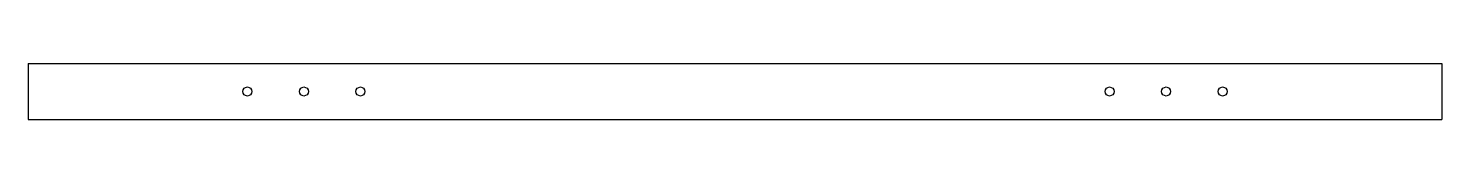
# Model space of a CAD drawing. Header units: millimetres. Extents: x -250 to 250, y 0 to 20.
import ezdxf

# ---------------------------------------------------------------- set-up
doc = ezdxf.new("R2010")
doc.units = ezdxf.units.MM

msp = doc.modelspace()

# ---------------------------------------------------------------- linework, layer by layer
at = {"color": 7, "linetype": 'Continuous', "lineweight": 25}
for p, q in [((-250, 20), (250, 20)), ((-250, 20), (-250, 0)), ((250, 20), (250, 0)), ((-250, 0), (250, 0))]:
    msp.add_line(p, q, dxfattribs=at)
for centre in [(-172.5, 10), (-152.5, 10), (-132.5, 10), (132.5, 10), (152.5, 10), (172.5, 10)]:
    msp.add_circle(centre, 1.6, dxfattribs=at)

doc.saveas('drawing.dxf')
